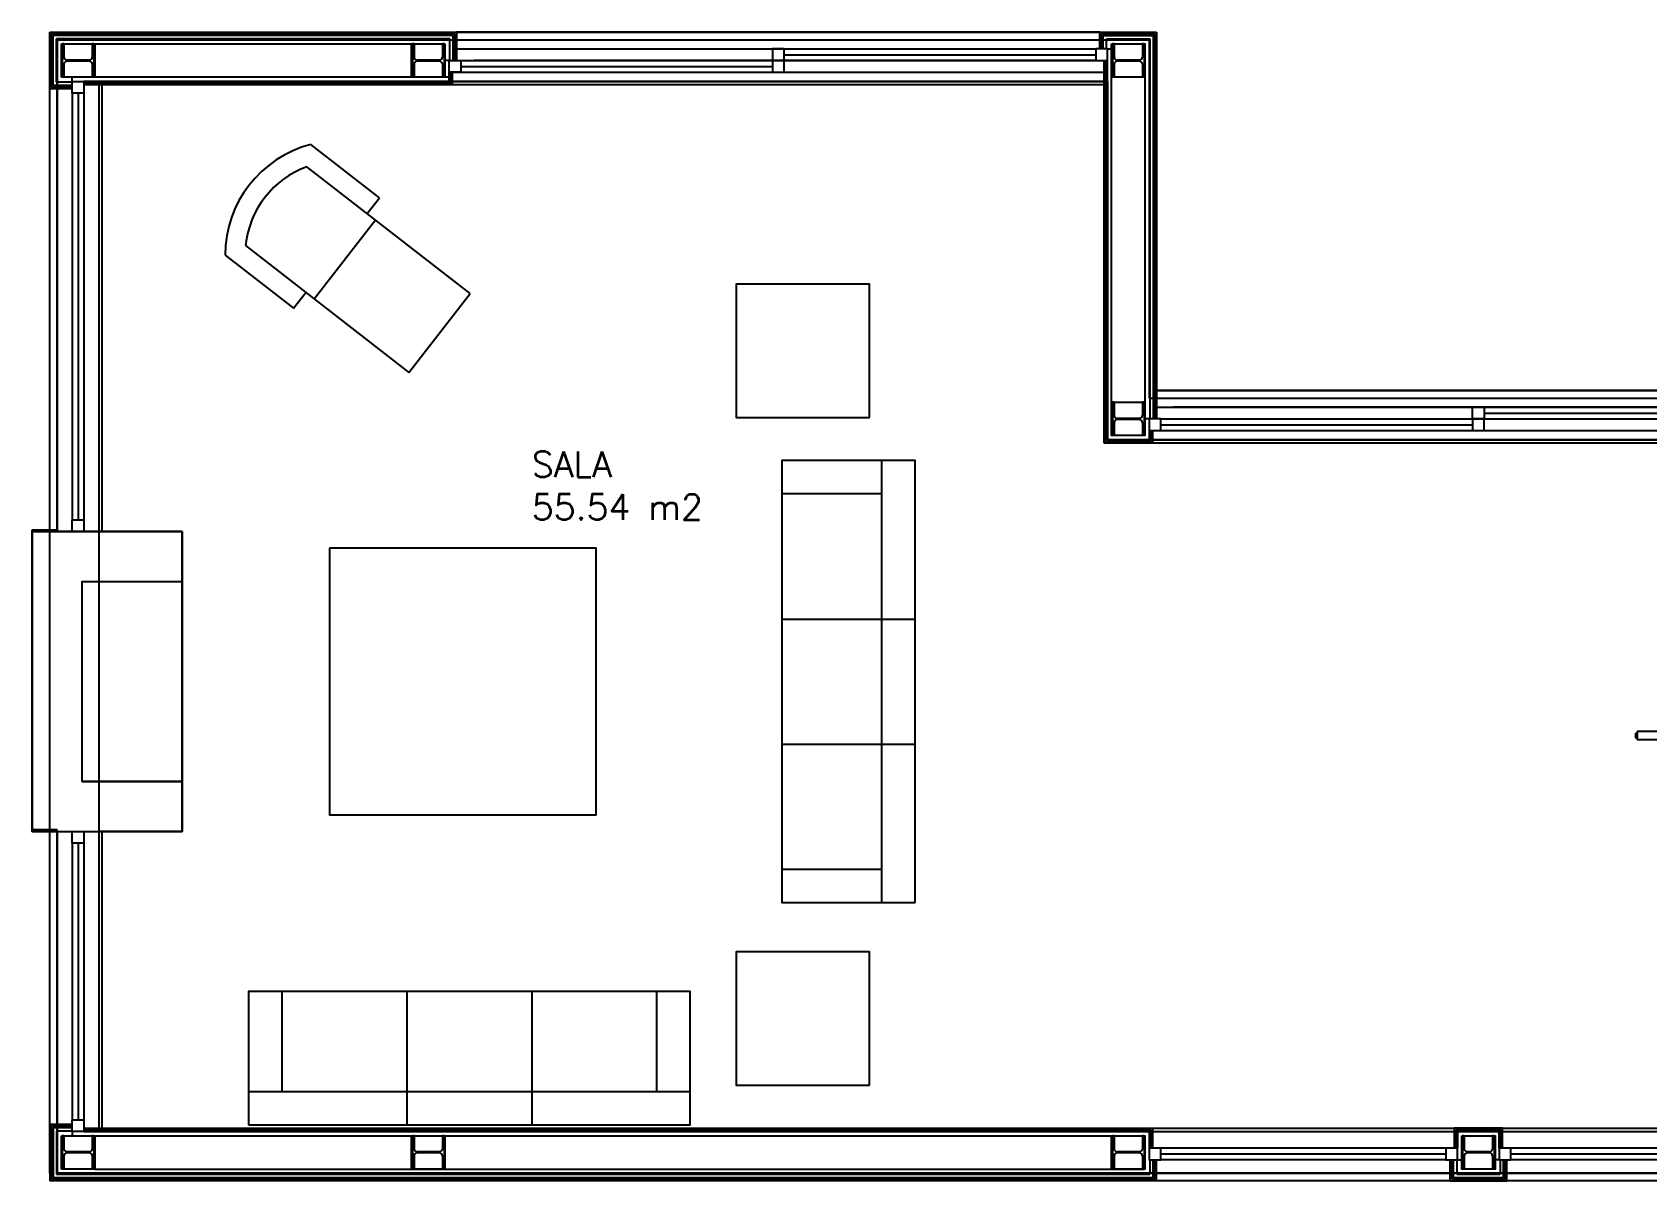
# Model space of a CAD drawing. Header units: millimetres. Extents: x 145 to 60311, y -8355 to 8851.
# Drawn here: x 767.54 to 773.99, y 514.66 to 519.25 of the extents above; entities that cross this region are included whole.
import ezdxf

# ---------------------------------------------------------------- set-up
doc = ezdxf.new("R2010")
doc.units = ezdxf.units.MM
doc.layers.add('ARQ', color=8, linetype='Continuous')
doc.layers.add('ARQ-TEXTO', color=8, linetype='Continuous')
doc.styles.add('ROMANS', font='romans', dxfattribs={"height": 1.2})

msp = doc.modelspace()

# ---------------------------------------------------------------- linework, layer by layer
at = {"layer": 'ARQ'}
for p, q in [((767.6058, 519.0282), (767.6058, 519.2549)), ((767.6058, 519.2549), (769.2325, 519.2549)), ((767.6058, 514.6915), (767.6058, 519.2549)), ((767.6058, 519.2549), (772.0325, 519.2549)), ((769.2258, 519.2482), (767.6125, 519.2482)), ((767.6125, 519.2482), (767.6125, 519.0349)), ((769.2258, 519.1416), (769.2258, 519.2482)), ((769.2325, 519.2549), (769.2325, 519.1416)), ((771.8058, 519.2549), (769.2325, 519.2549)), ((771.8058, 519.1882), (771.8058, 519.2549)), ((771.8058, 519.2549), (772.0325, 519.2549)), ((772.0258, 519.2482), (771.8125, 519.2482)), ((771.8125, 519.2482), (771.8125, 519.1882)), ((772.0258, 517.7082), (772.0258, 519.2482)), ((772.0325, 519.2549), (772.0325, 517.7082)), ((772.0325, 519.2549), (772.0325, 517.8216)), ((767.6192, 519.0416), (767.6192, 519.2416)), ((769.2192, 519.2416), (767.6192, 519.2416)), ((767.6325, 519.0549), (767.6325, 519.2282)), ((769.2058, 519.2282), (767.6325, 519.2282)), ((767.6358, 517.2649), (767.6358, 519.2249)), ((767.6358, 519.2249), (772.0025, 519.2249)), ((767.6358, 519.2249), (772.0025, 519.2249)), ((767.6358, 519.2249), (767.6358, 517.2582)), ((767.6525, 519.2082), (767.7858, 519.2082)), ((767.6525, 519.0749), (767.6525, 519.2082)), ((767.6558, 519.2082), (767.6558, 519.0749)), ((767.6625, 519.2082), (767.6558, 519.2082)), ((767.6625, 519.2082), (767.6625, 519.1557)), ((767.7758, 519.2082), (767.7758, 519.1557)), ((767.7825, 519.2082), (767.7758, 519.2082)), ((767.7825, 519.2082), (767.7825, 519.0749)), ((767.7858, 519.2082), (767.7858, 519.0749)), ((767.7858, 519.2082), (769.0525, 519.2082)), ((769.0525, 519.2082), (769.1858, 519.2082)), ((769.0525, 519.0749), (769.0525, 519.2082)), ((769.0558, 519.2082), (769.0558, 519.0749)), ((769.0625, 519.2082), (769.0558, 519.2082)), ((769.0625, 519.2082), (769.0625, 519.1557)), ((769.1758, 519.2082), (769.1758, 519.1557)), ((769.1825, 519.2082), (769.1758, 519.2082)), ((769.1825, 519.2082), (769.1825, 519.0749)), ((769.1858, 519.2082), (769.1858, 519.0749)), ((769.2058, 519.1416), (769.2058, 519.2282)), ((769.2192, 519.1416), (769.2192, 519.2416)), ((769.2325, 519.1882), (771.7892, 519.1882)), ((771.8192, 519.1882), (771.8192, 519.2416)), ((771.8192, 519.2416), (772.0192, 519.2416)), ((771.8325, 519.1882), (771.8325, 519.2282)), ((771.8325, 519.2282), (772.0058, 519.2282)), ((771.8358, 519.1882), (771.8525, 519.1882)), ((771.8558, 519.2082), (771.8558, 519.0749)), ((771.8625, 519.2082), (771.8558, 519.2082)), ((771.8625, 519.2082), (771.8625, 519.1557)), ((771.9758, 519.2082), (771.9758, 519.1557)), ((771.9825, 519.2082), (771.9758, 519.2082)), ((771.9825, 519.2082), (771.9825, 519.0749)), ((772.0025, 519.2249), (772.0025, 517.7916)), ((772.0025, 519.2249), (772.0025, 517.7916)), ((772.0058, 519.2282), (772.0058, 517.7082)), ((772.0192, 519.2416), (772.0192, 517.7082)), ((767.6625, 519.1274), (767.6625, 519.0749)), ((767.7638, 519.1437), (767.6745, 519.1437)), ((767.7638, 519.1394), (767.6745, 519.1394)), ((767.7758, 519.1274), (767.7758, 519.0749)), ((769.0625, 519.1274), (769.0625, 519.0749)), ((769.1638, 519.1437), (769.0745, 519.1437)), ((769.1638, 519.1394), (769.0745, 519.1394)), ((769.1758, 519.1274), (769.1758, 519.0749)), ((769.2025, 519.1416), (769.1858, 519.1416)), ((769.2492, 519.1416), (771.7892, 519.1416)), ((771.7892, 519.1416), (769.3028, 519.1416)), ((770.5425, 519.1649), (771.7892, 519.1649)), ((771.8225, 517.6116), (771.8225, 519.1416)), ((771.8292, 517.6182), (771.8292, 519.1416)), ((771.8358, 517.6249), (771.8358, 519.1416)), ((771.8625, 519.1274), (771.8625, 519.0749)), ((771.9638, 519.1437), (771.8745, 519.1437)), ((771.9638, 519.1394), (771.8745, 519.1394)), ((771.9758, 519.1274), (771.9758, 519.0749)), ((767.6958, 519.0549), (767.6325, 519.0549)), ((767.7858, 519.0749), (767.6525, 519.0749)), ((767.6625, 519.0749), (767.6558, 519.0749)), ((767.6958, 519.0582), (767.6958, 519.0749)), ((769.2025, 519.0582), (767.7425, 519.0582)), ((767.7825, 519.0749), (767.7758, 519.0749)), ((769.2025, 519.0749), (767.7858, 519.0749)), ((767.8025, 519.0582), (767.8025, 514.8582)), ((771.8358, 519.0582), (767.8025, 519.0582)), ((767.8025, 519.0582), (771.8358, 519.0582)), ((767.8025, 519.0582), (767.8025, 517.2582)), ((769.1858, 519.0749), (769.0525, 519.0749)), ((769.0625, 519.0749), (769.0558, 519.0749)), ((769.1825, 519.0749), (769.1758, 519.0749)), ((769.2025, 519.0949), (771.8225, 519.0949)), ((769.2025, 519.0582), (769.2025, 519.0949)), ((769.2092, 519.0516), (769.2092, 519.0949)), ((769.2158, 519.0449), (769.2158, 519.0949)), ((769.2492, 519.1182), (770.4958, 519.1182)), ((771.8358, 517.6249), (771.8358, 519.0582)), ((771.8358, 519.0582), (771.8358, 517.6249)), ((771.8525, 517.7749), (771.8525, 519.0749)), ((771.8625, 519.0749), (771.8558, 519.0749)), ((771.9825, 519.0749), (771.9758, 519.0749)), ((771.9858, 519.0749), (771.9858, 517.7749)), ((767.6058, 517.2582), (767.6058, 519.0282)), ((767.6958, 519.0282), (767.6058, 519.0282)), ((767.6125, 519.0349), (767.6958, 519.0349)), ((767.6958, 519.0416), (767.6192, 519.0416)), ((767.6958, 519.0116), (767.6958, 517.3049)), ((767.7192, 519.0116), (767.7192, 517.3049)), ((767.7425, 519.0516), (769.2092, 519.0516)), ((769.2158, 519.0449), (767.7425, 519.0449)), ((767.7425, 519.0116), (767.7425, 517.3049)), ((767.8158, 517.2582), (767.8158, 519.0449)), ((771.8225, 519.0449), (769.2158, 519.0449)), ((768.9241, 518.5933), (768.6502, 518.8062)), ((769.2875, 518.2097), (768.634, 518.7174)), ((768.875, 518.5302), (768.9241, 518.5933)), ((768.6628, 518.1885), (768.9082, 518.5044)), ((768.3066, 518.364), (768.5805, 518.1511)), ((768.3886, 518.4016), (769.0421, 517.8938)), ((768.5805, 518.1511), (768.6296, 518.2143)), ((769.0421, 517.8938), (769.2875, 518.2097)), ((771.8558, 517.7749), (771.8558, 517.6416)), ((771.8625, 517.7749), (771.8558, 517.7749)), ((771.8625, 517.7749), (771.8625, 517.7224)), ((771.9758, 517.7749), (771.9758, 517.7224)), ((771.9825, 517.7749), (771.9758, 517.7749)), ((771.9825, 517.7749), (771.9825, 517.6416)), ((772.0025, 517.7916), (774.6359, 517.7916)), ((772.0025, 517.7916), (774.6359, 517.7916)), ((774.6059, 517.8216), (772.0325, 517.8216)), ((772.0325, 517.8216), (774.6059, 517.8216)), ((771.9638, 517.7104), (771.8745, 517.7104)), ((771.9638, 517.7061), (771.8745, 517.7061)), ((772.0025, 517.7082), (771.9858, 517.7082)), ((772.0325, 517.7549), (774.5892, 517.7549)), ((772.0492, 517.7082), (774.5892, 517.7082)), ((774.5892, 517.7549), (772.0987, 517.7549)), ((773.3425, 517.7316), (774.5892, 517.7316)), ((771.8625, 517.6416), (771.8558, 517.6416)), ((771.8625, 517.6941), (771.8625, 517.6416)), ((771.9758, 517.6941), (771.9758, 517.6416)), ((771.9825, 517.6416), (771.9758, 517.6416)), ((772.0025, 517.6616), (772.0025, 517.6249)), ((772.0092, 517.6616), (772.0092, 517.6182)), ((772.0158, 517.6616), (774.6225, 517.6616)), ((772.0158, 517.6616), (772.0158, 517.6116)), ((772.0492, 517.6849), (773.2958, 517.6849)), ((772.0158, 517.6116), (771.8225, 517.6116)), ((772.0092, 517.6182), (771.8292, 517.6182)), ((772.0025, 517.6249), (771.8358, 517.6249)), ((774.6359, 517.6249), (771.8358, 517.6249)), ((771.8358, 517.6249), (774.8025, 517.6249)), ((774.6225, 517.6116), (772.0158, 517.6116)), ((770.9339, 515.7749), (770.9339, 517.5416)), ((770.9339, 517.4082), (770.5339, 517.4082)), ((767.5358, 516.0649), (767.5358, 517.2649)), ((767.5358, 517.2649), (767.6358, 517.2649)), ((767.5358, 516.0582), (767.5358, 517.2582)), ((767.5358, 517.2582), (768.1358, 517.2582)), ((767.6358, 517.2582), (767.5358, 517.2582)), ((767.5358, 517.2582), (767.5358, 516.0582)), ((767.8025, 517.2582), (768.1358, 517.2582)), ((768.1358, 517.0582), (768.1358, 517.2582)), ((768.1358, 517.2582), (768.1358, 516.0582)), ((767.7358, 516.2582), (767.7358, 517.0582)), ((767.7358, 516.2582), (767.7358, 517.0582)), ((767.7358, 517.0582), (768.1358, 517.0582)), ((768.1358, 516.2582), (768.1358, 517.0582)), ((770.5339, 516.9082), (771.0673, 516.9082)), ((770.5339, 516.4082), (771.0673, 516.4082)), ((773.9492, 516.4316), (773.9492, 516.4516)), ((773.9549, 516.4516), (773.9492, 516.4516)), ((773.9549, 516.4316), (773.9492, 516.4316)), ((775.6677, 516.4582), (773.9549, 516.4582)), ((773.9549, 516.4582), (773.9549, 516.4249)), ((775.6724, 516.4249), (773.9549, 516.4249)), ((767.7358, 516.2582), (768.1358, 516.2582)), ((768.1358, 516.0582), (768.1358, 516.2582)), ((767.6358, 516.0649), (767.5358, 516.0649)), ((767.5358, 516.0582), (768.1358, 516.0582)), ((767.5358, 516.0582), (767.6358, 516.0582)), ((767.6058, 514.8882), (767.6058, 516.0582)), ((767.6358, 514.6915), (767.6358, 516.0649)), ((767.6358, 516.0582), (767.6358, 514.6915)), ((768.1358, 516.0582), (767.8025, 516.0582)), ((767.8025, 516.0582), (767.8025, 514.8582)), ((767.8158, 514.8715), (767.8158, 516.0582)), ((767.6958, 516.0116), (767.6958, 514.9049)), ((767.7192, 516.0116), (767.7192, 514.9049)), ((767.7425, 516.0116), (767.7425, 514.9049)), ((770.5339, 515.9082), (770.9339, 515.9082)), ((768.5339, 515.4183), (768.5339, 515.0183)), ((769.0339, 515.4183), (769.0339, 514.8849)), ((769.5339, 515.4183), (769.5339, 514.8849)), ((770.0339, 515.0183), (770.0339, 515.4183)), ((768.4006, 515.0183), (770.1673, 515.0183)), ((767.6058, 514.8882), (767.6058, 514.6615)), ((767.6058, 514.8882), (767.6958, 514.8882)), ((767.6958, 514.8815), (767.6125, 514.8815)), ((767.6125, 514.8815), (767.6125, 514.6682)), ((767.6192, 514.8749), (767.6192, 514.6749)), ((767.6192, 514.8749), (767.6958, 514.8749)), ((767.6325, 514.8615), (767.6325, 514.6882)), ((767.6325, 514.8615), (767.6958, 514.8615)), ((767.6958, 514.8582), (767.6958, 514.8415)), ((767.7425, 514.8715), (772.0158, 514.8715)), ((772.0092, 514.8649), (767.7425, 514.8649)), ((767.7425, 514.8582), (772.0025, 514.8582)), ((767.8025, 514.8582), (774.6359, 514.8582)), ((767.8025, 514.8582), (777.6025, 514.8582)), ((772.0025, 514.8582), (772.0025, 514.7915)), ((772.0092, 514.7915), (772.0092, 514.8649)), ((772.0158, 514.8715), (772.0158, 514.7915)), ((772.0158, 514.8715), (773.2225, 514.8715)), ((773.4158, 514.8715), (773.2225, 514.8715)), ((773.2225, 514.8715), (773.2225, 514.7915)), ((773.2292, 514.7915), (773.2292, 514.8649)), ((773.2292, 514.8649), (773.4092, 514.8649)), ((773.4092, 514.8649), (773.4092, 514.7915)), ((773.4158, 514.7915), (773.4158, 514.8715)), ((773.4158, 514.8715), (774.6225, 514.8715)), ((767.6525, 514.8415), (767.7858, 514.8415)), ((767.6525, 514.7082), (767.6525, 514.8415)), ((767.6558, 514.8415), (767.6558, 514.7082)), ((767.6625, 514.8415), (767.6558, 514.8415)), ((767.6625, 514.8415), (767.6625, 514.789)), ((767.7758, 514.8415), (767.7758, 514.789)), ((767.7825, 514.8415), (767.7758, 514.8415)), ((767.7825, 514.8415), (767.7825, 514.7082)), ((767.7858, 514.8415), (771.8525, 514.8415)), ((767.7858, 514.8415), (767.7858, 514.7082)), ((769.0525, 514.8415), (769.1858, 514.8415)), ((769.0525, 514.7082), (769.0525, 514.8415)), ((769.0558, 514.8415), (769.0558, 514.7082)), ((769.0625, 514.8415), (769.0558, 514.8415)), ((769.0625, 514.8415), (769.0625, 514.789)), ((769.1758, 514.8415), (769.1758, 514.789)), ((769.1825, 514.8415), (769.1758, 514.8415)), ((769.1825, 514.8415), (769.1825, 514.7082)), ((769.1858, 514.8415), (769.1858, 514.7082)), ((771.8558, 514.8415), (771.8558, 514.7082)), ((771.8625, 514.8415), (771.8558, 514.8415)), ((771.8625, 514.8415), (771.8625, 514.789)), ((771.9758, 514.8415), (771.9758, 514.789)), ((771.9825, 514.8415), (771.9758, 514.8415)), ((771.9825, 514.8415), (771.9825, 514.7082)), ((773.2558, 514.8415), (773.2558, 514.7082)), ((773.2625, 514.8415), (773.2558, 514.8415)), ((773.2625, 514.8415), (773.2625, 514.789)), ((773.3758, 514.8415), (773.3758, 514.789)), ((773.3825, 514.8415), (773.3758, 514.8415)), ((773.3825, 514.8415), (773.3825, 514.7082)), ((767.6625, 514.7607), (767.6625, 514.7082)), ((767.7638, 514.777), (767.6745, 514.777)), ((767.7638, 514.7727), (767.6745, 514.7727)), ((767.7758, 514.7607), (767.7758, 514.7082)), ((769.0625, 514.7607), (769.0625, 514.7082)), ((769.1638, 514.777), (769.0745, 514.777)), ((769.1638, 514.7727), (769.0745, 514.7727)), ((769.1758, 514.7607), (769.1758, 514.7082)), ((771.8625, 514.7607), (771.8625, 514.7082)), ((771.9638, 514.777), (771.8745, 514.777)), ((771.9638, 514.7727), (771.8745, 514.7727)), ((771.9758, 514.7607), (771.9758, 514.7082)), ((772.0058, 514.7449), (772.0058, 514.6882)), ((772.0192, 514.6749), (772.0192, 514.7449)), ((772.0258, 514.6682), (772.0258, 514.7449)), ((772.0325, 514.6615), (772.0325, 514.7449)), ((773.1892, 514.7915), (772.0492, 514.7915)), ((773.1892, 514.7682), (772.0492, 514.7682)), ((773.1892, 514.7449), (772.0492, 514.7449)), ((773.2058, 514.6615), (773.2058, 514.7449)), ((773.2125, 514.7449), (773.2125, 514.6682)), ((773.2192, 514.6749), (773.2192, 514.7449)), ((773.2325, 514.7449), (773.2325, 514.6882)), ((773.2358, 514.7449), (773.2525, 514.7449)), ((773.2625, 514.7607), (773.2625, 514.7082)), ((773.3638, 514.777), (773.2745, 514.777)), ((773.3638, 514.7727), (773.2745, 514.7727)), ((773.3758, 514.7607), (773.3758, 514.7082)), ((773.4025, 514.7449), (773.3858, 514.7449)), ((773.4058, 514.7449), (773.4058, 514.6882)), ((773.4192, 514.6749), (773.4192, 514.7449)), ((773.4258, 514.6682), (773.4258, 514.7449)), ((773.4325, 514.6615), (773.4325, 514.7449)), ((774.5892, 514.7915), (773.4492, 514.7915)), ((774.5892, 514.7682), (773.4492, 514.7682)), ((774.5892, 514.7449), (773.4492, 514.7449)), ((767.6125, 514.6682), (772.0258, 514.6682)), ((767.6192, 514.6749), (772.0192, 514.6749)), ((767.6325, 514.6882), (772.0058, 514.6882)), ((777.4359, 514.6915), (767.6358, 514.6915)), ((767.6358, 514.6915), (777.4359, 514.6915)), ((767.7858, 514.7082), (767.6525, 514.7082)), ((767.6625, 514.7082), (767.6558, 514.7082)), ((767.7825, 514.7082), (767.7758, 514.7082)), ((767.7858, 514.7082), (771.9825, 514.7082)), ((769.1858, 514.7082), (769.0525, 514.7082)), ((769.0625, 514.7082), (769.0558, 514.7082)), ((769.1825, 514.7082), (769.1758, 514.7082)), ((771.8625, 514.7082), (771.8558, 514.7082)), ((771.9825, 514.7082), (771.9758, 514.7082)), ((773.2125, 514.6682), (773.4258, 514.6682)), ((773.2192, 514.6749), (773.4192, 514.6749)), ((773.2325, 514.6882), (773.4058, 514.6882)), ((773.2625, 514.7082), (773.2558, 514.7082)), ((773.3825, 514.7082), (773.3758, 514.7082)), ((772.0325, 514.6615), (767.6058, 514.6615)), ((773.2058, 514.6615), (771.9725, 514.6615)), ((773.2058, 514.6615), (773.4325, 514.6615)), ((774.6059, 514.6615), (773.4325, 514.6615))]:
    msp.add_line(p, q, dxfattribs=at)
for points in [[(770.4958, 519.1882), (770.4958, 519.1416), (770.5425, 519.1416), (770.5425, 519.1882)], [(771.8358, 519.1416), (771.8358, 519.1882), (771.7892, 519.1882), (771.7892, 519.1416)], [(771.8525, 519.2082), (771.9858, 519.2082), (771.9858, 519.0749), (771.8525, 519.0749)], [(769.2492, 519.1416), (769.2492, 519.0949), (769.2025, 519.0949), (769.2025, 519.1416)], [(767.7425, 519.0582), (767.7425, 519.0116), (767.6958, 519.0116), (767.6958, 519.0582)], [(770.8839, 517.7144), (770.8839, 518.2477), (770.3506, 518.2477), (770.3506, 517.7144)], [(771.8525, 517.7749), (771.9858, 517.7749), (771.9858, 517.6416), (771.8525, 517.6416)], [(772.0492, 517.6616), (772.0492, 517.7082), (772.0025, 517.7082), (772.0025, 517.6616)], [(773.2958, 517.7082), (773.2958, 517.7549), (773.3425, 517.7549), (773.3425, 517.7082)], [(771.0673, 515.7749), (771.0673, 517.5416), (770.5339, 517.5416), (770.5339, 515.7749)], [(768.1358, 517.2582), (767.5358, 517.2582), (767.5358, 516.0582), (768.1358, 516.0582), (768.1358, 516.2582), (767.7358, 516.2582), (767.7358, 517.0582), (768.1358, 517.0582)], [(768.1358, 517.2582), (767.5358, 517.2582), (767.5358, 516.0582), (768.1358, 516.0582), (768.1358, 516.2582), (767.7358, 516.2582), (767.7358, 517.0582), (768.1358, 517.0582)], [(768.1358, 517.2582), (767.5358, 517.2582), (767.5358, 516.0582), (768.1358, 516.0582), (768.1358, 516.2582), (767.7358, 516.2582), (767.7358, 517.0582), (768.1358, 517.0582)], [(767.7425, 517.3049), (767.7425, 517.2582), (767.6958, 517.2582), (767.6958, 517.3049)], [(768.7239, 517.1916), (768.7239, 516.1249), (769.7906, 516.1249), (769.7906, 517.1916)], [(767.7425, 516.0582), (767.7425, 516.0116), (767.6958, 516.0116), (767.6958, 516.0582)], [(770.8839, 515.0433), (770.8839, 515.5766), (770.3506, 515.5766), (770.3506, 515.0433)], [(768.4006, 514.8849), (770.1673, 514.8849), (770.1673, 515.4183), (768.4006, 515.4183)], [(767.7425, 514.9049), (767.7425, 514.8582), (767.6958, 514.8582), (767.6958, 514.9049)], [(771.8525, 514.8415), (771.9858, 514.8415), (771.9858, 514.7082), (771.8525, 514.7082)], [(773.2525, 514.8415), (773.3858, 514.8415), (773.3858, 514.7082), (773.2525, 514.7082)], [(772.0492, 514.7449), (772.0492, 514.7915), (772.0025, 514.7915), (772.0025, 514.7449)], [(773.2358, 514.7449), (773.2358, 514.7915), (773.1892, 514.7915), (773.1892, 514.7449)], [(773.4492, 514.7449), (773.4492, 514.7915), (773.4025, 514.7915), (773.4025, 514.7449)]]:
    msp.add_lwpolyline(points, close=True, dxfattribs=at)
for points in [[(770.4958, 519.1416), (770.4958, 519.0949), (770.5425, 519.0949), (770.5425, 519.1416)], [(773.2958, 517.7082), (773.2958, 517.6616), (773.3425, 517.6616), (773.3425, 517.7082)], [(773.4025, 514.7915), (773.4025, 514.8582), (773.2358, 514.8582), (773.2358, 514.7915)]]:
    msp.add_lwpolyline(points, dxfattribs=at)
for centre, radius, start, end in [((767.6745, 519.1557), 0.012, 180, 270), ((767.6745, 519.1274), 0.012, 90, 180), ((767.7638, 519.1557), 0.012, 270, 0), ((767.7638, 519.1274), 0.012, 0, 90), ((769.0745, 519.1557), 0.012, 180, 270), ((769.0745, 519.1274), 0.012, 90, 180), ((769.1638, 519.1557), 0.012, 270, 0), ((769.1638, 519.1274), 0.012, 0, 90), ((771.8745, 519.1557), 0.012, 180, 270), ((771.8745, 519.1274), 0.012, 90, 180), ((771.9638, 519.1557), 0.012, 270, 0), ((771.9638, 519.1274), 0.012, 0, 90), ((768.7644, 518.3629), 0.4577, 104.43922, 179.86529), ((768.7644, 518.3629), 0.3777, 110.18242, 174.1221), ((771.8745, 517.7224), 0.012, 180, 270), ((771.8745, 517.6941), 0.012, 90, 180), ((771.9638, 517.7224), 0.012, 270, 0), ((771.9638, 517.6941), 0.012, 0, 90), ((767.6745, 514.789), 0.012, 180, 270), ((767.6745, 514.7607), 0.012, 90, 180), ((767.7638, 514.789), 0.012, 270, 0), ((767.7638, 514.7607), 0.012, 0, 90), ((769.0745, 514.789), 0.012, 180, 270), ((769.0745, 514.7607), 0.012, 90, 180), ((769.1638, 514.789), 0.012, 270, 0), ((769.1638, 514.7607), 0.012, 0, 90), ((771.8745, 514.789), 0.012, 180, 270), ((771.8745, 514.7607), 0.012, 90, 180), ((771.9638, 514.789), 0.012, 270, 0), ((771.9638, 514.7607), 0.012, 0, 90), ((773.2745, 514.789), 0.012, 180, 270), ((773.2745, 514.7607), 0.012, 90, 180), ((773.3638, 514.789), 0.012, 270, 0), ((773.3638, 514.7607), 0.012, 0, 90)]:
    msp.add_arc(centre, radius, start, end, dxfattribs=at)

# ---------------------------------------------------------------- texts
at = {"layer": 'ARQ-TEXTO', "insert": (769.5333, 517.4414, -0.0039), "char_height": 0.102401, "attachment_point": 4, "style": 'ROMANS'}
msp.add_mtext('{\\Fromans|c0;SALA\\P55.54 m2}', dxfattribs=at)

doc.saveas('drawing.dxf')
